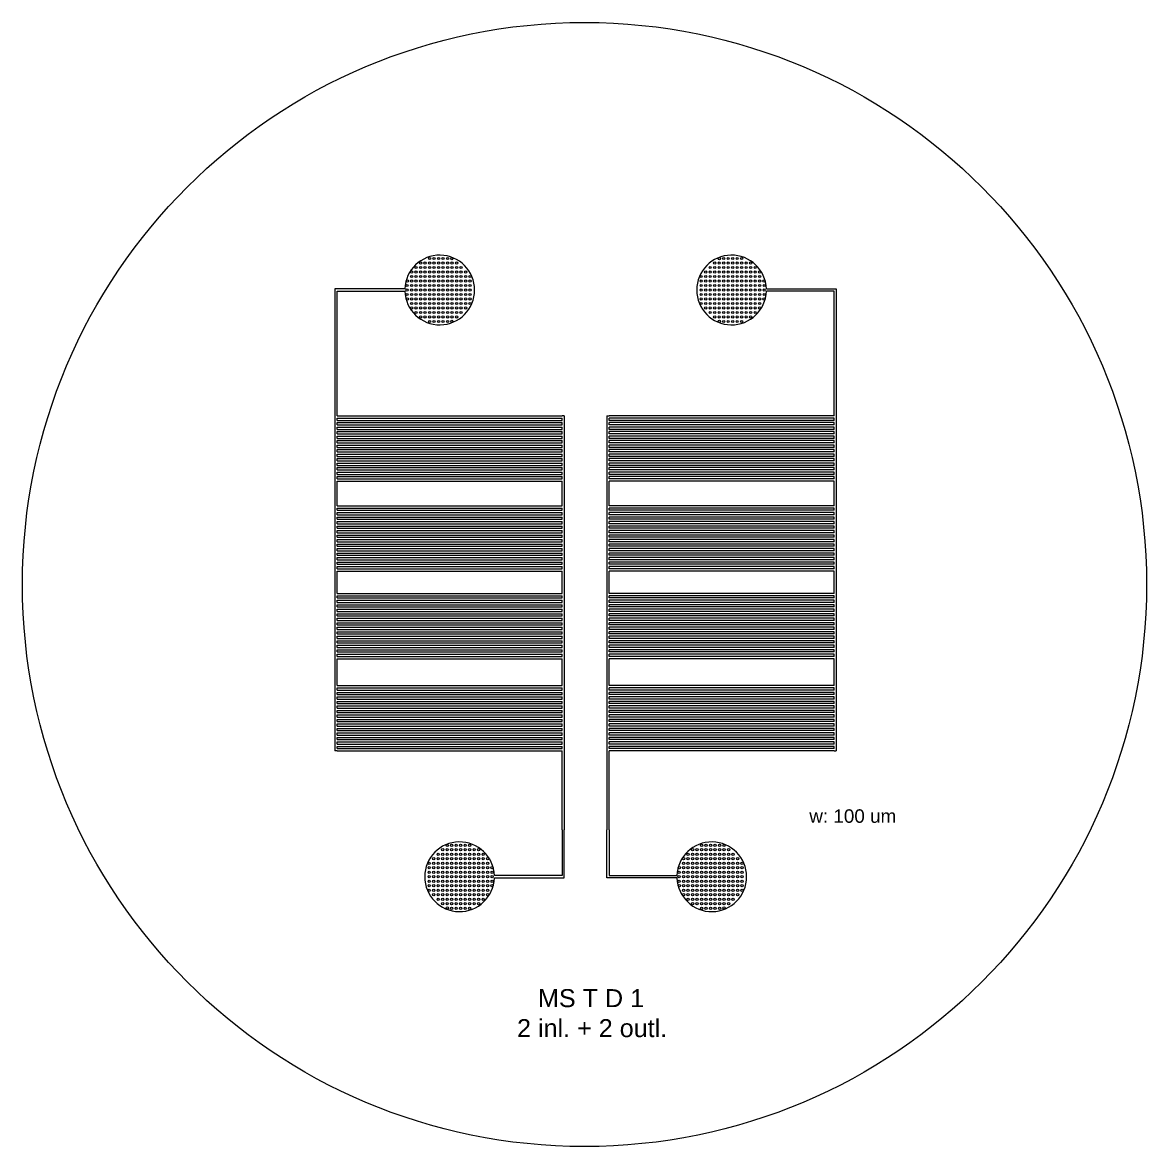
# Model space of a CAD drawing. Header units: millimetres. Extents: x 0 to 150000, y 0 to 150000.
# Drawn here: x 0 to 50000, y 100000 to 150000 of the extents above; entities that cross this region are included whole.
import ezdxf

# ---------------------------------------------------------------- set-up
doc = ezdxf.new("R2010")
doc.units = ezdxf.units.MM
doc.layers.add('Inner', color=4, linetype='Continuous', lineweight=0)
doc.layers.add('Outer', color=1, linetype='Continuous', lineweight=0)
doc.styles.add('textstyle41', font='')
doc.styles.add('textstyle42', font='')
doc.styles.get('textstyle41').set_extended_font_data('Arial')
doc.styles.get('textstyle42').set_extended_font_data('Arial')

msp = doc.modelspace()

# ---------------------------------------------------------------- linework, layer by layer
at = {"layer": 'Inner'}
for p, q in [((17010, 138150), (13900, 138150)), ((13900, 138150), (13900, 136010)), ((14000, 136010), (14000, 138050)), ((14000, 138050), (17010, 138050)), ((33090, 138150), (36200, 138150)), ((36100, 138050), (33090, 138050)), ((36100, 136010), (36100, 138050)), ((36200, 138150), (36200, 136010)), ((13900, 136010), (13900, 117600)), ((14000, 132500), (14000, 136010)), ((36100, 132500), (36100, 136010)), ((36200, 136010), (36200, 117600)), ((14000, 132500), (24000, 132500)), ((24100, 132500), (24000, 132500)), ((24100, 132500), (24100, 114090)), ((26000, 132500), (26000, 114090)), ((26000, 132500), (26100, 132500)), ((36100, 132500), (26100, 132500)), ((14000, 132300), (14000, 132400)), ((14000, 132400), (24000, 132400)), ((14000, 132300), (24000, 132300)), ((14000, 132100), (14000, 132200)), ((14000, 132200), (24000, 132200)), ((14000, 132100), (24000, 132100)), ((14000, 131900), (14000, 132000)), ((14000, 132000), (24000, 132000)), ((24000, 132300), (24000, 132400)), ((24000, 132100), (24000, 132200)), ((24000, 131900), (24000, 132000)), ((26100, 132300), (26100, 132400)), ((36100, 132400), (26100, 132400)), ((36100, 132300), (26100, 132300)), ((26100, 132100), (26100, 132200)), ((36100, 132200), (26100, 132200)), ((36100, 132100), (26100, 132100)), ((26100, 131900), (26100, 132000)), ((36100, 132000), (26100, 132000)), ((36100, 132300), (36100, 132400)), ((36100, 132100), (36100, 132200)), ((36100, 131900), (36100, 132000)), ((14000, 131900), (24000, 131900)), ((14000, 131700), (14000, 131800)), ((14000, 131800), (24000, 131800)), ((14000, 131700), (24000, 131700)), ((14000, 131500), (14000, 131600)), ((14000, 131600), (24000, 131600)), ((14000, 131500), (24000, 131500)), ((24000, 131700), (24000, 131800)), ((24000, 131500), (24000, 131600)), ((36100, 131900), (26100, 131900)), ((36100, 131800), (26100, 131800)), ((26100, 131700), (26100, 131800)), ((36100, 131700), (26100, 131700)), ((36100, 131600), (26100, 131600)), ((26100, 131500), (26100, 131600)), ((36100, 131500), (26100, 131500)), ((36100, 131700), (36100, 131800)), ((36100, 131500), (36100, 131600)), ((14000, 131400), (24000, 131400)), ((14000, 131300), (14000, 131400)), ((14000, 131300), (24000, 131300)), ((14000, 131200), (24000, 131200)), ((14000, 131100), (14000, 131200)), ((14000, 131100), (24000, 131100)), ((14000, 131000), (24000, 131000)), ((14000, 130900), (14000, 131000)), ((24000, 131300), (24000, 131400)), ((24000, 131100), (24000, 131200)), ((24000, 130900), (24000, 131000)), ((36100, 131400), (26100, 131400)), ((26100, 131300), (26100, 131400)), ((36100, 131300), (26100, 131300)), ((36100, 131200), (26100, 131200)), ((26100, 131100), (26100, 131200)), ((36100, 131100), (26100, 131100)), ((36100, 131000), (26100, 131000)), ((26100, 130900), (26100, 131000)), ((36100, 131300), (36100, 131400)), ((36100, 131100), (36100, 131200)), ((36100, 130900), (36100, 131000)), ((14000, 130900), (24000, 130900)), ((14000, 130800), (24000, 130800)), ((14000, 130700), (14000, 130800)), ((14000, 130700), (24000, 130700)), ((14000, 130600), (24000, 130600)), ((14000, 130500), (14000, 130600)), ((14000, 130500), (24000, 130500)), ((24000, 130700), (24000, 130800)), ((24000, 130500), (24000, 130600)), ((36100, 130900), (26100, 130900)), ((36100, 130800), (26100, 130800)), ((26100, 130700), (26100, 130800)), ((36100, 130700), (26100, 130700)), ((36100, 130600), (26100, 130600)), ((26100, 130500), (26100, 130600)), ((36100, 130500), (26100, 130500)), ((36100, 130700), (36100, 130800)), ((36100, 130500), (36100, 130600)), ((14000, 130400), (24000, 130400)), ((14000, 130300), (14000, 130400)), ((14000, 130300), (24000, 130300)), ((14000, 130200), (24000, 130200)), ((14000, 130100), (14000, 130200)), ((14000, 130100), (24000, 130100)), ((14000, 130000), (24000, 130000)), ((14000, 129900), (14000, 130000)), ((24000, 130300), (24000, 130400)), ((24000, 130100), (24000, 130200)), ((24000, 129900), (24000, 130000)), ((36100, 130400), (26100, 130400)), ((26100, 130300), (26100, 130400)), ((36100, 130300), (26100, 130300)), ((36100, 130200), (26100, 130200)), ((26100, 130100), (26100, 130200)), ((36100, 130100), (26100, 130100)), ((36100, 130000), (26100, 130000)), ((26100, 129900), (26100, 130000)), ((36100, 130300), (36100, 130400)), ((36100, 130100), (36100, 130200)), ((36100, 129900), (36100, 130000)), ((14000, 129900), (24000, 129900)), ((14000, 129700), (14000, 129800)), ((14000, 129800), (24000, 129800)), ((14000, 129700), (24000, 129700)), ((14000, 129600), (24000, 129600)), ((14000, 128500), (14000, 129600)), ((24000, 129700), (24000, 129800)), ((24000, 128500), (24000, 129600)), ((36100, 129900), (26100, 129900)), ((36100, 129800), (26100, 129800)), ((26100, 129700), (26100, 129800)), ((36100, 129700), (26100, 129700)), ((36100, 129600), (26100, 129600)), ((26100, 128500), (26100, 129600)), ((36100, 129700), (36100, 129800)), ((36100, 128500), (36100, 129600)), ((14000, 128500), (24000, 128500)), ((36100, 128500), (26100, 128500)), ((14000, 128300), (14000, 128400)), ((14000, 128400), (24000, 128400)), ((14000, 128300), (24000, 128300)), ((14000, 128100), (14000, 128200)), ((14000, 128200), (24000, 128200)), ((14000, 128100), (24000, 128100)), ((14000, 127900), (14000, 128000)), ((14000, 128000), (24000, 128000)), ((24000, 128300), (24000, 128400)), ((24000, 128100), (24000, 128200)), ((24000, 127900), (24000, 128000)), ((26100, 128300), (26100, 128400)), ((36100, 128400), (26100, 128400)), ((36100, 128300), (26100, 128300)), ((26100, 128100), (26100, 128200)), ((36100, 128200), (26100, 128200)), ((36100, 128100), (26100, 128100)), ((26100, 127900), (26100, 128000)), ((36100, 128000), (26100, 128000)), ((36100, 128300), (36100, 128400)), ((36100, 128100), (36100, 128200)), ((36100, 127900), (36100, 128000)), ((14000, 127900), (24000, 127900)), ((14000, 127700), (14000, 127800)), ((14000, 127800), (24000, 127800)), ((14000, 127700), (24000, 127700)), ((14000, 127500), (14000, 127600)), ((14000, 127600), (24000, 127600)), ((14000, 127500), (24000, 127500)), ((24000, 127700), (24000, 127800)), ((24000, 127500), (24000, 127600)), ((36100, 127900), (26100, 127900)), ((36100, 127800), (26100, 127800)), ((26100, 127700), (26100, 127800)), ((36100, 127700), (26100, 127700)), ((36100, 127600), (26100, 127600)), ((26100, 127500), (26100, 127600)), ((36100, 127500), (26100, 127500)), ((36100, 127700), (36100, 127800)), ((36100, 127500), (36100, 127600)), ((14000, 127400), (24000, 127400)), ((14000, 127300), (14000, 127400)), ((14000, 127300), (24000, 127300)), ((14000, 127200), (24000, 127200)), ((14000, 127100), (14000, 127200)), ((14000, 127100), (24000, 127100)), ((14000, 127000), (24000, 127000)), ((14000, 126900), (14000, 127000)), ((24000, 127300), (24000, 127400)), ((24000, 127100), (24000, 127200)), ((24000, 126900), (24000, 127000)), ((36100, 127400), (26100, 127400)), ((26100, 127300), (26100, 127400)), ((36100, 127300), (26100, 127300)), ((36100, 127200), (26100, 127200)), ((26100, 127100), (26100, 127200)), ((36100, 127100), (26100, 127100)), ((36100, 127000), (26100, 127000)), ((26100, 126900), (26100, 127000)), ((36100, 127300), (36100, 127400)), ((36100, 127100), (36100, 127200)), ((36100, 126900), (36100, 127000)), ((14000, 126900), (24000, 126900)), ((14000, 126800), (24000, 126800)), ((14000, 126700), (14000, 126800)), ((14000, 126700), (24000, 126700)), ((14000, 126600), (24000, 126600)), ((14000, 126500), (14000, 126600)), ((14000, 126500), (24000, 126500)), ((24000, 126700), (24000, 126800)), ((24000, 126500), (24000, 126600)), ((36100, 126900), (26100, 126900)), ((36100, 126800), (26100, 126800)), ((26100, 126700), (26100, 126800)), ((36100, 126700), (26100, 126700)), ((36100, 126600), (26100, 126600)), ((26100, 126500), (26100, 126600)), ((36100, 126500), (26100, 126500)), ((36100, 126700), (36100, 126800)), ((36100, 126500), (36100, 126600)), ((14000, 126400), (24000, 126400)), ((14000, 126300), (14000, 126400)), ((14000, 126300), (24000, 126300)), ((14000, 126200), (24000, 126200)), ((14000, 126100), (14000, 126200)), ((14000, 126100), (24000, 126100)), ((14000, 126000), (24000, 126000)), ((14000, 125900), (14000, 126000)), ((24000, 126300), (24000, 126400)), ((24000, 126100), (24000, 126200)), ((24000, 125900), (24000, 126000)), ((36100, 126400), (26100, 126400)), ((26100, 126300), (26100, 126400)), ((36100, 126300), (26100, 126300)), ((36100, 126200), (26100, 126200)), ((26100, 126100), (26100, 126200)), ((36100, 126100), (26100, 126100)), ((36100, 126000), (26100, 126000)), ((26100, 125900), (26100, 126000)), ((36100, 126300), (36100, 126400)), ((36100, 126100), (36100, 126200)), ((36100, 125900), (36100, 126000)), ((14000, 125900), (24000, 125900)), ((14000, 125700), (14000, 125800)), ((14000, 125800), (24000, 125800)), ((14000, 125700), (24000, 125700)), ((14000, 125600), (24000, 125600)), ((14000, 124600), (14000, 125600)), ((24000, 125700), (24000, 125800)), ((24000, 124600), (24000, 125600)), ((36100, 125900), (26100, 125900)), ((36100, 125800), (26100, 125800)), ((26100, 125700), (26100, 125800)), ((36100, 125700), (26100, 125700)), ((36100, 125600), (26100, 125600)), ((26100, 124600), (26100, 125600)), ((36100, 125700), (36100, 125800)), ((36100, 124600), (36100, 125600)), ((14000, 124600), (24000, 124600)), ((14000, 124400), (14000, 124500)), ((14000, 124500), (24000, 124500)), ((24000, 124400), (24000, 124500)), ((36100, 124600), (26100, 124600)), ((36100, 124500), (26100, 124500)), ((26100, 124400), (26100, 124500)), ((36100, 124400), (36100, 124500)), ((14000, 124400), (24000, 124400)), ((14000, 124200), (14000, 124300)), ((14000, 124300), (24000, 124300)), ((14000, 124200), (24000, 124200)), ((14000, 124000), (14000, 124100)), ((14000, 124100), (24000, 124100)), ((14000, 124000), (24000, 124000)), ((24000, 124200), (24000, 124300)), ((24000, 124000), (24000, 124100)), ((36100, 124400), (26100, 124400)), ((36100, 124300), (26100, 124300)), ((26100, 124200), (26100, 124300)), ((36100, 124200), (26100, 124200)), ((36100, 124100), (26100, 124100)), ((26100, 124000), (26100, 124100)), ((36100, 124000), (26100, 124000)), ((36100, 124200), (36100, 124300)), ((36100, 124000), (36100, 124100)), ((14000, 123800), (14000, 123900)), ((14000, 123900), (24000, 123900)), ((14000, 123800), (24000, 123800)), ((14000, 123600), (14000, 123700)), ((14000, 123700), (24000, 123700)), ((14000, 123600), (24000, 123600)), ((14000, 123500), (24000, 123500)), ((14000, 123400), (14000, 123500)), ((24000, 123800), (24000, 123900)), ((24000, 123600), (24000, 123700)), ((24000, 123400), (24000, 123500)), ((36100, 123900), (26100, 123900)), ((26100, 123800), (26100, 123900)), ((36100, 123800), (26100, 123800)), ((26100, 123600), (26100, 123700)), ((36100, 123700), (26100, 123700)), ((36100, 123600), (26100, 123600)), ((26100, 123400), (26100, 123500)), ((36100, 123500), (26100, 123500)), ((36100, 123800), (36100, 123900)), ((36100, 123600), (36100, 123700)), ((36100, 123400), (36100, 123500)), ((14000, 123400), (24000, 123400)), ((14000, 123300), (24000, 123300)), ((14000, 123200), (14000, 123300)), ((14000, 123200), (24000, 123200)), ((14000, 123100), (24000, 123100)), ((14000, 123000), (14000, 123100)), ((14000, 123000), (24000, 123000)), ((24000, 123200), (24000, 123300)), ((24000, 123000), (24000, 123100)), ((36100, 123400), (26100, 123400)), ((26100, 123200), (26100, 123300)), ((36100, 123300), (26100, 123300)), ((36100, 123200), (26100, 123200)), ((26100, 123000), (26100, 123100)), ((36100, 123100), (26100, 123100)), ((36100, 123000), (26100, 123000)), ((36100, 123200), (36100, 123300)), ((36100, 123000), (36100, 123100)), ((14000, 122900), (24000, 122900)), ((14000, 122800), (14000, 122900)), ((14000, 122800), (24000, 122800)), ((14000, 122700), (24000, 122700)), ((14000, 122600), (14000, 122700)), ((14000, 122600), (24000, 122600)), ((14000, 122500), (24000, 122500)), ((14000, 122400), (14000, 122500)), ((24000, 122800), (24000, 122900)), ((24000, 122600), (24000, 122700)), ((24000, 122400), (24000, 122500)), ((26100, 122800), (26100, 122900)), ((36100, 122900), (26100, 122900)), ((36100, 122800), (26100, 122800)), ((26100, 122600), (26100, 122700)), ((36100, 122700), (26100, 122700)), ((36100, 122600), (26100, 122600)), ((26100, 122400), (26100, 122500)), ((36100, 122500), (26100, 122500)), ((36100, 122800), (36100, 122900)), ((36100, 122600), (36100, 122700)), ((36100, 122400), (36100, 122500)), ((14000, 122400), (24000, 122400)), ((14000, 122300), (24000, 122300)), ((14000, 122200), (14000, 122300)), ((14000, 122200), (24000, 122200)), ((14000, 122100), (24000, 122100)), ((14000, 122000), (14000, 122100)), ((14000, 122000), (24000, 122000)), ((24000, 122200), (24000, 122300)), ((24000, 122000), (24000, 122100)), ((36100, 122400), (26100, 122400)), ((26100, 122200), (26100, 122300)), ((36100, 122300), (26100, 122300)), ((36100, 122200), (26100, 122200)), ((26100, 122000), (26100, 122100)), ((36100, 122100), (26100, 122100)), ((36100, 122000), (26100, 122000)), ((36100, 122200), (36100, 122300)), ((36100, 122000), (36100, 122100)), ((14000, 121800), (14000, 121900)), ((14000, 121900), (24000, 121900)), ((14000, 121800), (24000, 121800)), ((14000, 121700), (24000, 121700)), ((14000, 120500), (14000, 121700)), ((24000, 121800), (24000, 121900)), ((24000, 120500), (24000, 121700)), ((26100, 121800), (26100, 121900)), ((36100, 121900), (26100, 121900)), ((36100, 121800), (26100, 121800)), ((26100, 120500), (26100, 121700)), ((36100, 121700), (26100, 121700)), ((36100, 121800), (36100, 121900)), ((36100, 120500), (36100, 121700)), ((14000, 120500), (24000, 120500)), ((36100, 120500), (26100, 120500)), ((14000, 120400), (24000, 120400)), ((14000, 120300), (14000, 120400)), ((14000, 120300), (24000, 120300)), ((14000, 120200), (24000, 120200)), ((14000, 120100), (14000, 120200)), ((14000, 120100), (24000, 120100)), ((14000, 120000), (24000, 120000)), ((14000, 119900), (14000, 120000)), ((24000, 120300), (24000, 120400)), ((24000, 120100), (24000, 120200)), ((24000, 119900), (24000, 120000)), ((36100, 120400), (26100, 120400)), ((26100, 120300), (26100, 120400)), ((36100, 120300), (26100, 120300)), ((36100, 120200), (26100, 120200)), ((26100, 120100), (26100, 120200)), ((36100, 120100), (26100, 120100)), ((36100, 120000), (26100, 120000)), ((26100, 119900), (26100, 120000)), ((36100, 120300), (36100, 120400)), ((36100, 120100), (36100, 120200)), ((36100, 119900), (36100, 120000)), ((14000, 119900), (24000, 119900)), ((14000, 119800), (24000, 119800)), ((14000, 119700), (14000, 119800)), ((14000, 119700), (24000, 119700)), ((14000, 119600), (24000, 119600)), ((14000, 119500), (14000, 119600)), ((14000, 119500), (24000, 119500)), ((24000, 119700), (24000, 119800)), ((24000, 119500), (24000, 119600)), ((36100, 119900), (26100, 119900)), ((36100, 119800), (26100, 119800)), ((26100, 119700), (26100, 119800)), ((36100, 119700), (26100, 119700)), ((36100, 119600), (26100, 119600)), ((26100, 119500), (26100, 119600)), ((36100, 119500), (26100, 119500)), ((36100, 119700), (36100, 119800)), ((36100, 119500), (36100, 119600)), ((14000, 119400), (24000, 119400)), ((14000, 119300), (14000, 119400)), ((14000, 119300), (24000, 119300)), ((14000, 119200), (24000, 119200)), ((14000, 119100), (14000, 119200)), ((14000, 119100), (24000, 119100)), ((14000, 119000), (24000, 119000)), ((14000, 118900), (14000, 119000)), ((24000, 119300), (24000, 119400)), ((24000, 119100), (24000, 119200)), ((24000, 118900), (24000, 119000)), ((36100, 119400), (26100, 119400)), ((26100, 119300), (26100, 119400)), ((36100, 119300), (26100, 119300)), ((36100, 119200), (26100, 119200)), ((26100, 119100), (26100, 119200)), ((36100, 119100), (26100, 119100)), ((36100, 119000), (26100, 119000)), ((26100, 118900), (26100, 119000)), ((36100, 119300), (36100, 119400)), ((36100, 119100), (36100, 119200)), ((36100, 118900), (36100, 119000)), ((14000, 118900), (24000, 118900)), ((14000, 118800), (24000, 118800)), ((14000, 118700), (14000, 118800)), ((14000, 118700), (24000, 118700)), ((14000, 118600), (24000, 118600)), ((14000, 118500), (14000, 118600)), ((14000, 118500), (24000, 118500)), ((24000, 118700), (24000, 118800)), ((24000, 118500), (24000, 118600)), ((36100, 118900), (26100, 118900)), ((36100, 118800), (26100, 118800)), ((26100, 118700), (26100, 118800)), ((36100, 118700), (26100, 118700)), ((36100, 118600), (26100, 118600)), ((26100, 118500), (26100, 118600)), ((36100, 118500), (26100, 118500)), ((36100, 118700), (36100, 118800)), ((36100, 118500), (36100, 118600)), ((14000, 118400), (24000, 118400)), ((14000, 118300), (14000, 118400)), ((14000, 118300), (24000, 118300)), ((14000, 118200), (24000, 118200)), ((14000, 118100), (14000, 118200)), ((14000, 118100), (24000, 118100)), ((14000, 118000), (24000, 118000)), ((14000, 117900), (14000, 118000)), ((24000, 118300), (24000, 118400)), ((24000, 118100), (24000, 118200)), ((24000, 117900), (24000, 118000)), ((36100, 118400), (26100, 118400)), ((26100, 118300), (26100, 118400)), ((36100, 118300), (26100, 118300)), ((36100, 118200), (26100, 118200)), ((26100, 118100), (26100, 118200)), ((36100, 118100), (26100, 118100)), ((36100, 118000), (26100, 118000)), ((26100, 117900), (26100, 118000)), ((36100, 118300), (36100, 118400)), ((36100, 118100), (36100, 118200)), ((36100, 117900), (36100, 118000)), ((14000, 117600), (13900, 117600)), ((14000, 117900), (24000, 117900)), ((14000, 117700), (14000, 117800)), ((14000, 117800), (24000, 117800)), ((14000, 117700), (24000, 117700)), ((14000, 117600), (24000, 117600)), ((24000, 117700), (24000, 117800)), ((24000, 114090), (24000, 117600)), ((36100, 117900), (26100, 117900)), ((36100, 117800), (26100, 117800)), ((26100, 117700), (26100, 117800)), ((36100, 117700), (26100, 117700)), ((36100, 117600), (26100, 117600)), ((26100, 114090), (26100, 117600)), ((36100, 117700), (36100, 117800)), ((36100, 117600), (36200, 117600)), ((24000, 114090), (24000, 112050)), ((24100, 111950), (24100, 114090)), ((26000, 111950), (26000, 114090)), ((26100, 114090), (26100, 112050)), ((24000, 112050), (20990, 112050)), ((26100, 112050), (29110, 112050)), ((20990, 111950), (24100, 111950)), ((29110, 111950), (26000, 111950))]:
    msp.add_line(p, q, dxfattribs=at)
for centre, start, end in [((18559, 138100), 181.8486, 178.1514), ((31541, 138100), 1.8486, 358.1514), ((19441, 112000), 1.8486, 358.1514), ((30659, 112000), 181.8486, 178.1514)]:
    msp.add_arc(centre, 1550, start, end, dxfattribs=at)
at = {"layer": 'Outer'}
for centre, radius in [((25000, 125000), 25000), ((18109, 139500), 50), ((18309, 139500), 50), ((18509, 139500), 50), ((18709, 139500), 50), ((18909, 139500), 50), ((19100, 139490), 50), ((31000, 139490), 50), ((31191, 139500), 50), ((31391, 139500), 50), ((31591, 139500), 50), ((31791, 139500), 50), ((31991, 139500), 50), ((17509, 139100), 50), ((17709, 139300), 50), ((17709, 139100), 50), ((17909, 139300), 50), ((17909, 139100), 50), ((18109, 139300), 50), ((18109, 139100), 50), ((18309, 139300), 50), ((18309, 139100), 50), ((18509, 139300), 50), ((18509, 139100), 50), ((18709, 139300), 50), ((18709, 139100), 50), ((18909, 139300), 50), ((18909, 139100), 50), ((19109, 139300), 50), ((19109, 139100), 50), ((19309, 139300), 50), ((19309, 139100), 50), ((19509, 139100), 50), ((30591, 139100), 50), ((30791, 139300), 50), ((30791, 139100), 50), ((30991, 139300), 50), ((30991, 139100), 50), ((31191, 139300), 50), ((31191, 139100), 50), ((31391, 139300), 50), ((31391, 139100), 50), ((31591, 139300), 50), ((31591, 139100), 50), ((31791, 139300), 50), ((31791, 139100), 50), ((31991, 139300), 50), ((31991, 139100), 50), ((32191, 139300), 50), ((32191, 139100), 50), ((32391, 139300), 50), ((32391, 139100), 50), ((32591, 139100), 50), ((17120, 138500), 50), ((17309, 138900), 50), ((17309, 138700), 50), ((17309, 138500), 50), ((17509, 138900), 50), ((17509, 138700), 50), ((17509, 138500), 50), ((17709, 138900), 50), ((17709, 138700), 50), ((17709, 138500), 50), ((17909, 138900), 50), ((17909, 138700), 50), ((17909, 138500), 50), ((18109, 138900), 50), ((18109, 138700), 50), ((18109, 138500), 50), ((18309, 138900), 50), ((18309, 138700), 50), ((18309, 138500), 50), ((18509, 138900), 50), ((18509, 138700), 50), ((18509, 138500), 50), ((18709, 138900), 50), ((18709, 138700), 50), ((18709, 138500), 50), ((18909, 138900), 50), ((18909, 138700), 50), ((18909, 138500), 50), ((19109, 138900), 50), ((19109, 138700), 50), ((19109, 138500), 50), ((19309, 138900), 50), ((19309, 138700), 50), ((19309, 138500), 50), ((19509, 138900), 50), ((19509, 138700), 50), ((19509, 138500), 50), ((19709, 138900), 50), ((19709, 138700), 50), ((19709, 138500), 50), ((19909, 138700), 50), ((19909, 138500), 50), ((30191, 138700), 50), ((30191, 138500), 50), ((30391, 138900), 50), ((30391, 138700), 50), ((30391, 138500), 50), ((30591, 138900), 50), ((30591, 138700), 50), ((30591, 138500), 50), ((30791, 138900), 50), ((30791, 138700), 50), ((30791, 138500), 50), ((30991, 138900), 50), ((30991, 138700), 50), ((30991, 138500), 50), ((31191, 138900), 50), ((31191, 138700), 50), ((31191, 138500), 50), ((31391, 138900), 50), ((31391, 138700), 50), ((31391, 138500), 50), ((31591, 138900), 50), ((31591, 138700), 50), ((31591, 138500), 50), ((31791, 138900), 50), ((31791, 138700), 50), ((31791, 138500), 50), ((31991, 138900), 50), ((31991, 138700), 50), ((31991, 138500), 50), ((32191, 138900), 50), ((32191, 138700), 50), ((32191, 138500), 50), ((32391, 138900), 50), ((32391, 138700), 50), ((32391, 138500), 50), ((32591, 138900), 50), ((32591, 138700), 50), ((32591, 138500), 50), ((32791, 138900), 50), ((32791, 138700), 50), ((32791, 138500), 50), ((32980, 138500), 50), ((17109, 138300), 50), ((17109, 138100), 50), ((17309, 138300), 50), ((17309, 138100), 50), ((17509, 138300), 50), ((17509, 138100), 50), ((17709, 138300), 50), ((17709, 138100), 50), ((17909, 138300), 50), ((17909, 138100), 50), ((18109, 138300), 50), ((18109, 138100), 50), ((18309, 138300), 50), ((18309, 138100), 50), ((18509, 138300), 50), ((18509, 138100), 50), ((18709, 138300), 50), ((18709, 138100), 50), ((18909, 138300), 50), ((18909, 138100), 50), ((19109, 138300), 50), ((19109, 138100), 50), ((19309, 138300), 50), ((19309, 138100), 50), ((19509, 138300), 50), ((19509, 138100), 50), ((19709, 138300), 50), ((19709, 138100), 50), ((19909, 138300), 50), ((19909, 138100), 50), ((30191, 138300), 50), ((30191, 138100), 50), ((30391, 138300), 50), ((30391, 138100), 50), ((30591, 138300), 50), ((30591, 138100), 50), ((30791, 138300), 50), ((30791, 138100), 50), ((30991, 138300), 50), ((30991, 138100), 50), ((31191, 138300), 50), ((31191, 138100), 50), ((31391, 138300), 50), ((31391, 138100), 50), ((31591, 138300), 50), ((31591, 138100), 50), ((31791, 138300), 50), ((31791, 138100), 50), ((31991, 138300), 50), ((31991, 138100), 50), ((32191, 138300), 50), ((32191, 138100), 50), ((32391, 138300), 50), ((32391, 138100), 50), ((32591, 138300), 50), ((32591, 138100), 50), ((32791, 138300), 50), ((32791, 138100), 50), ((32991, 138300), 50), ((32991, 138100), 50), ((17109, 137900), 50), ((17120, 137700), 50), ((17309, 137900), 50), ((17309, 137700), 50), ((17309, 137500), 50), ((17509, 137900), 50), ((17509, 137700), 50), ((17509, 137500), 50), ((17709, 137900), 50), ((17709, 137700), 50), ((17709, 137500), 50), ((17909, 137900), 50), ((17909, 137700), 50), ((17909, 137500), 50), ((18109, 137900), 50), ((18109, 137700), 50), ((18109, 137500), 50), ((18309, 137900), 50), ((18309, 137700), 50), ((18309, 137500), 50), ((18509, 137900), 50), ((18509, 137700), 50), ((18509, 137500), 50), ((18709, 137900), 50), ((18709, 137700), 50), ((18709, 137500), 50), ((18909, 137900), 50), ((18909, 137700), 50), ((18909, 137500), 50), ((19109, 137900), 50), ((19109, 137700), 50), ((19109, 137500), 50), ((19309, 137900), 50), ((19309, 137700), 50), ((19309, 137500), 50), ((19509, 137900), 50), ((19509, 137700), 50), ((19509, 137500), 50), ((19709, 137900), 50), ((19709, 137700), 50), ((19709, 137500), 50), ((19909, 137900), 50), ((19909, 137700), 50), ((19909, 137500), 50), ((30191, 137900), 50), ((30191, 137700), 50), ((30191, 137500), 50), ((30391, 137900), 50), ((30391, 137700), 50), ((30391, 137500), 50), ((30591, 137900), 50), ((30591, 137700), 50), ((30591, 137500), 50), ((30791, 137900), 50), ((30791, 137700), 50), ((30791, 137500), 50), ((30991, 137900), 50), ((30991, 137700), 50), ((30991, 137500), 50), ((31191, 137900), 50), ((31191, 137700), 50), ((31191, 137500), 50), ((31391, 137900), 50), ((31391, 137700), 50), ((31391, 137500), 50), ((31591, 137900), 50), ((31591, 137700), 50), ((31591, 137500), 50), ((31791, 137900), 50), ((31791, 137700), 50), ((31791, 137500), 50), ((31991, 137900), 50), ((31991, 137700), 50), ((31991, 137500), 50), ((32191, 137900), 50), ((32191, 137700), 50), ((32191, 137500), 50), ((32391, 137900), 50), ((32391, 137700), 50), ((32391, 137500), 50), ((32591, 137900), 50), ((32591, 137700), 50), ((32591, 137500), 50), ((32791, 137900), 50), ((32791, 137700), 50), ((32791, 137500), 50), ((32980, 137700), 50), ((32991, 137900), 50), ((17309, 137300), 50), ((17509, 137300), 50), ((17509, 137100), 50), ((17709, 137300), 50), ((17709, 137100), 50), ((17909, 137300), 50), ((17909, 137100), 50), ((18109, 137300), 50), ((18109, 137100), 50), ((18309, 137300), 50), ((18309, 137100), 50), ((18509, 137300), 50), ((18509, 137100), 50), ((18709, 137300), 50), ((18709, 137100), 50), ((18909, 137300), 50), ((18909, 137100), 50), ((19109, 137300), 50), ((19109, 137100), 50), ((19309, 137300), 50), ((19309, 137100), 50), ((19509, 137300), 50), ((19509, 137100), 50), ((19709, 137300), 50), ((30391, 137300), 50), ((30591, 137300), 50), ((30591, 137100), 50), ((30791, 137300), 50), ((30791, 137100), 50), ((30991, 137300), 50), ((30991, 137100), 50), ((31191, 137300), 50), ((31191, 137100), 50), ((31391, 137300), 50), ((31391, 137100), 50), ((31591, 137300), 50), ((31591, 137100), 50), ((31791, 137300), 50), ((31791, 137100), 50), ((31991, 137300), 50), ((31991, 137100), 50), ((32191, 137300), 50), ((32191, 137100), 50), ((32391, 137300), 50), ((32391, 137100), 50), ((32591, 137300), 50), ((32591, 137100), 50), ((32791, 137300), 50), ((17709, 136900), 50), ((17909, 136900), 50), ((18109, 136900), 50), ((18109, 136700), 50), ((18309, 136900), 50), ((18309, 136700), 50), ((18509, 136900), 50), ((18509, 136700), 50), ((18709, 136900), 50), ((18709, 136700), 50), ((18909, 136900), 50), ((18909, 136700), 50), ((19100, 136710), 50), ((19109, 136900), 50), ((19309, 136900), 50), ((30791, 136900), 50), ((30991, 136900), 50), ((31000, 136710), 50), ((31191, 136900), 50), ((31191, 136700), 50), ((31391, 136900), 50), ((31391, 136700), 50), ((31591, 136900), 50), ((31591, 136700), 50), ((31791, 136900), 50), ((31791, 136700), 50), ((31991, 136900), 50), ((31991, 136700), 50), ((32191, 136900), 50), ((32391, 136900), 50), ((18491, 113000), 50), ((18691, 113200), 50), ((18691, 113000), 50), ((18891, 113200), 50), ((18891, 113000), 50), ((18900, 113390), 50), ((19091, 113400), 50), ((19091, 113200), 50), ((19091, 113000), 50), ((19291, 113400), 50), ((19291, 113200), 50), ((19291, 113000), 50), ((19491, 113400), 50), ((19491, 113200), 50), ((19491, 113000), 50), ((19691, 113400), 50), ((19691, 113200), 50), ((19691, 113000), 50), ((19891, 113400), 50), ((19891, 113200), 50), ((19891, 113000), 50), ((20091, 113200), 50), ((20091, 113000), 50), ((20291, 113200), 50), ((20291, 113000), 50), ((20491, 113000), 50), ((29609, 113000), 50), ((29809, 113200), 50), ((29809, 113000), 50), ((30009, 113200), 50), ((30009, 113000), 50), ((30209, 113400), 50), ((30209, 113200), 50), ((30209, 113000), 50), ((30409, 113400), 50), ((30409, 113200), 50), ((30409, 113000), 50), ((30609, 113400), 50), ((30609, 113200), 50), ((30609, 113000), 50), ((30809, 113400), 50), ((30809, 113200), 50), ((30809, 113000), 50), ((31009, 113400), 50), ((31009, 113200), 50), ((31009, 113000), 50), ((31200, 113390), 50), ((31209, 113200), 50), ((31209, 113000), 50), ((31409, 113200), 50), ((31409, 113000), 50), ((31609, 113000), 50), ((18091, 112600), 50), ((18291, 112800), 50), ((18291, 112600), 50), ((18491, 112800), 50), ((18491, 112600), 50), ((18691, 112800), 50), ((18691, 112600), 50), ((18891, 112800), 50), ((18891, 112600), 50), ((19091, 112800), 50), ((19091, 112600), 50), ((19291, 112800), 50), ((19291, 112600), 50), ((19491, 112800), 50), ((19491, 112600), 50), ((19691, 112800), 50), ((19691, 112600), 50), ((19891, 112800), 50), ((19891, 112600), 50), ((20091, 112800), 50), ((20091, 112600), 50), ((20291, 112800), 50), ((20291, 112600), 50), ((20491, 112800), 50), ((20491, 112600), 50), ((20691, 112800), 50), ((20691, 112600), 50), ((29409, 112800), 50), ((29409, 112600), 50), ((29609, 112800), 50), ((29609, 112600), 50), ((29809, 112800), 50), ((29809, 112600), 50), ((30009, 112800), 50), ((30009, 112600), 50), ((30209, 112800), 50), ((30209, 112600), 50), ((30409, 112800), 50), ((30409, 112600), 50), ((30609, 112800), 50), ((30609, 112600), 50), ((30809, 112800), 50), ((30809, 112600), 50), ((31009, 112800), 50), ((31009, 112600), 50), ((31209, 112800), 50), ((31209, 112600), 50), ((31409, 112800), 50), ((31409, 112600), 50), ((31609, 112800), 50), ((31609, 112600), 50), ((31809, 112800), 50), ((31809, 112600), 50), ((32009, 112600), 50), ((18091, 112400), 50), ((18091, 112200), 50), ((18091, 112000), 50), ((18291, 112400), 50), ((18291, 112200), 50), ((18291, 112000), 50), ((18491, 112400), 50), ((18491, 112200), 50), ((18491, 112000), 50), ((18691, 112400), 50), ((18691, 112200), 50), ((18691, 112000), 50), ((18891, 112400), 50), ((18891, 112200), 50), ((18891, 112000), 50), ((19091, 112400), 50), ((19091, 112200), 50), ((19091, 112000), 50), ((19291, 112400), 50), ((19291, 112200), 50), ((19291, 112000), 50), ((19491, 112400), 50), ((19491, 112200), 50), ((19491, 112000), 50), ((19691, 112400), 50), ((19691, 112200), 50), ((19691, 112000), 50), ((19891, 112400), 50), ((19891, 112200), 50), ((19891, 112000), 50), ((20091, 112400), 50), ((20091, 112200), 50), ((20091, 112000), 50), ((20291, 112400), 50), ((20291, 112200), 50), ((20291, 112000), 50), ((20491, 112400), 50), ((20491, 112200), 50), ((20491, 112000), 50), ((20691, 112400), 50), ((20691, 112200), 50), ((20691, 112000), 50), ((20880, 112400), 50), ((20891, 112200), 50), ((20891, 112000), 50), ((29209, 112200), 50), ((29209, 112000), 50), ((29220, 112400), 50), ((29409, 112400), 50), ((29409, 112200), 50), ((29409, 112000), 50), ((29609, 112400), 50), ((29609, 112200), 50), ((29609, 112000), 50), ((29809, 112400), 50), ((29809, 112200), 50), ((29809, 112000), 50), ((30009, 112400), 50), ((30009, 112200), 50), ((30009, 112000), 50), ((30209, 112400), 50), ((30209, 112200), 50), ((30209, 112000), 50), ((30409, 112400), 50), ((30409, 112200), 50), ((30409, 112000), 50), ((30609, 112400), 50), ((30609, 112200), 50), ((30609, 112000), 50), ((30809, 112400), 50), ((30809, 112200), 50), ((30809, 112000), 50), ((31009, 112400), 50), ((31009, 112200), 50), ((31009, 112000), 50), ((31209, 112400), 50), ((31209, 112200), 50), ((31209, 112000), 50), ((31409, 112400), 50), ((31409, 112200), 50), ((31409, 112000), 50), ((31609, 112400), 50), ((31609, 112200), 50), ((31609, 112000), 50), ((31809, 112400), 50), ((31809, 112200), 50), ((31809, 112000), 50), ((32009, 112400), 50), ((32009, 112200), 50), ((32009, 112000), 50), ((18091, 111800), 50), ((18091, 111600), 50), ((18291, 111800), 50), ((18291, 111600), 50), ((18491, 111800), 50), ((18491, 111600), 50), ((18691, 111800), 50), ((18691, 111600), 50), ((18891, 111800), 50), ((18891, 111600), 50), ((19091, 111800), 50), ((19091, 111600), 50), ((19291, 111800), 50), ((19291, 111600), 50), ((19491, 111800), 50), ((19491, 111600), 50), ((19691, 111800), 50), ((19691, 111600), 50), ((19891, 111800), 50), ((19891, 111600), 50), ((20091, 111800), 50), ((20091, 111600), 50), ((20291, 111800), 50), ((20291, 111600), 50), ((20491, 111800), 50), ((20491, 111600), 50), ((20691, 111800), 50), ((20691, 111600), 50), ((20880, 111600), 50), ((20891, 111800), 50), ((29209, 111800), 50), ((29220, 111600), 50), ((29409, 111800), 50), ((29409, 111600), 50), ((29609, 111800), 50), ((29609, 111600), 50), ((29809, 111800), 50), ((29809, 111600), 50), ((30009, 111800), 50), ((30009, 111600), 50), ((30209, 111800), 50), ((30209, 111600), 50), ((30409, 111800), 50), ((30409, 111600), 50), ((30609, 111800), 50), ((30609, 111600), 50), ((30809, 111800), 50), ((30809, 111600), 50), ((31009, 111800), 50), ((31009, 111600), 50), ((31209, 111800), 50), ((31209, 111600), 50), ((31409, 111800), 50), ((31409, 111600), 50), ((31609, 111800), 50), ((31609, 111600), 50), ((31809, 111800), 50), ((31809, 111600), 50), ((32009, 111800), 50), ((32009, 111600), 50), ((18091, 111400), 50), ((18291, 111400), 50), ((18291, 111200), 50), ((18491, 111400), 50), ((18491, 111200), 50), ((18491, 111000), 50), ((18691, 111400), 50), ((18691, 111200), 50), ((18691, 111000), 50), ((18891, 111400), 50), ((18891, 111200), 50), ((18891, 111000), 50), ((19091, 111400), 50), ((19091, 111200), 50), ((19091, 111000), 50), ((19291, 111400), 50), ((19291, 111200), 50), ((19291, 111000), 50), ((19491, 111400), 50), ((19491, 111200), 50), ((19491, 111000), 50), ((19691, 111400), 50), ((19691, 111200), 50), ((19691, 111000), 50), ((19891, 111400), 50), ((19891, 111200), 50), ((19891, 111000), 50), ((20091, 111400), 50), ((20091, 111200), 50), ((20091, 111000), 50), ((20291, 111400), 50), ((20291, 111200), 50), ((20291, 111000), 50), ((20491, 111400), 50), ((20491, 111200), 50), ((20491, 111000), 50), ((20691, 111400), 50), ((20691, 111200), 50), ((29409, 111400), 50), ((29409, 111200), 50), ((29609, 111400), 50), ((29609, 111200), 50), ((29609, 111000), 50), ((29809, 111400), 50), ((29809, 111200), 50), ((29809, 111000), 50), ((30009, 111400), 50), ((30009, 111200), 50), ((30009, 111000), 50), ((30209, 111400), 50), ((30209, 111200), 50), ((30209, 111000), 50), ((30409, 111400), 50), ((30409, 111200), 50), ((30409, 111000), 50), ((30609, 111400), 50), ((30609, 111200), 50), ((30609, 111000), 50), ((30809, 111400), 50), ((30809, 111200), 50), ((30809, 111000), 50), ((31009, 111400), 50), ((31009, 111200), 50), ((31009, 111000), 50), ((31209, 111400), 50), ((31209, 111200), 50), ((31209, 111000), 50), ((31409, 111400), 50), ((31409, 111200), 50), ((31409, 111000), 50), ((31609, 111400), 50), ((31609, 111200), 50), ((31609, 111000), 50), ((31809, 111400), 50), ((31809, 111200), 50), ((32009, 111400), 50), ((18691, 110800), 50), ((18891, 110800), 50), ((18900, 110610), 50), ((19091, 110800), 50), ((19091, 110600), 50), ((19291, 110800), 50), ((19291, 110600), 50), ((19491, 110800), 50), ((19491, 110600), 50), ((19691, 110800), 50), ((19691, 110600), 50), ((19891, 110800), 50), ((19891, 110600), 50), ((20091, 110800), 50), ((20291, 110800), 50), ((29809, 110800), 50), ((30009, 110800), 50), ((30209, 110800), 50), ((30209, 110600), 50), ((30409, 110800), 50), ((30409, 110600), 50), ((30609, 110800), 50), ((30609, 110600), 50), ((30809, 110800), 50), ((30809, 110600), 50), ((31009, 110800), 50), ((31009, 110600), 50), ((31200, 110610), 50), ((31209, 110800), 50), ((31409, 110800), 50)]:
    msp.add_circle(centre, radius, dxfattribs=at)

# ---------------------------------------------------------------- texts
at = {"layer": 'Inner', "attachment_point": 1}
for s, insert, char_height, style in [('w: 100 um', (35000, 115000), 600, 'textstyle41'), ('   MS T D 1 \\P2 inl. + 2 outl.', (22000, 107000), 800, 'textstyle42')]:
    msp.add_mtext(s, dxfattribs=dict(at, insert=insert, char_height=char_height, style=style))

doc.saveas('drawing.dxf')
